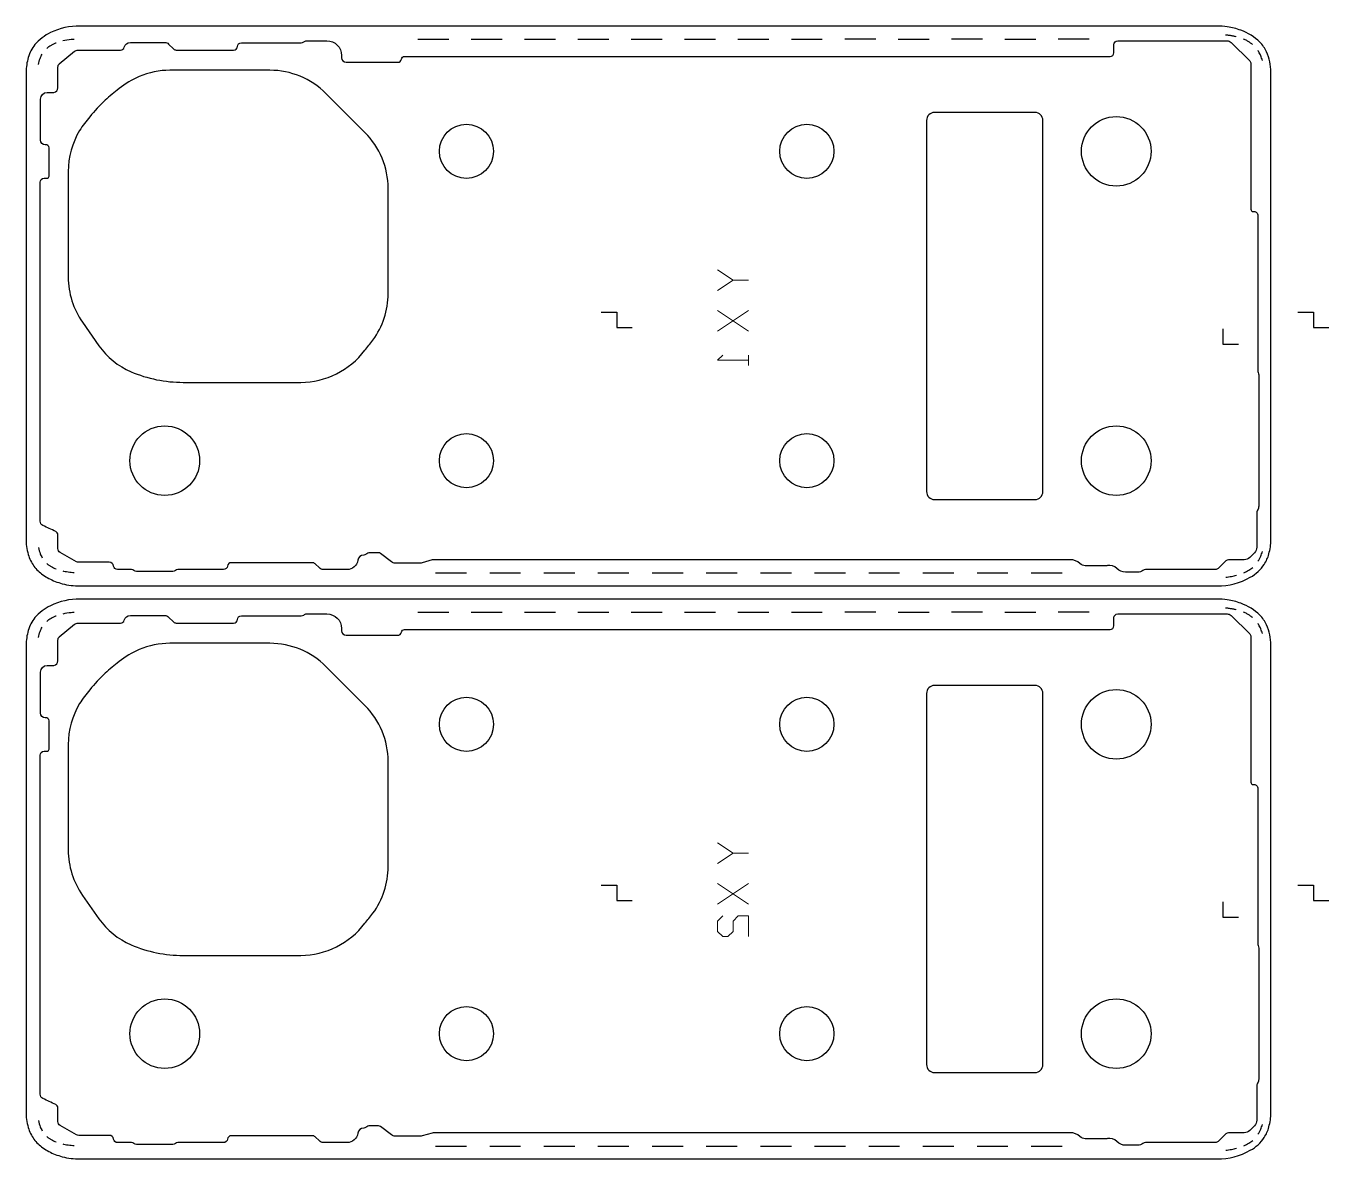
# Model space of a CAD drawing. Header units: millimetres. Extents: x 4479 to 4647, y 1529 to 1675.
import ezdxf

# ---------------------------------------------------------------- set-up
doc = ezdxf.new("R2010")
doc.units = ezdxf.units.MM
for name, color, linetype, lineweight in [('D401', 1, 'Continuous', 25), ('D402', 5, 'Continuous', 25), ('D403', 3, 'Continuous', 25)]:
    doc.layers.add(name, color=color, linetype=linetype, lineweight=lineweight)

msp = doc.modelspace()

# ---------------------------------------------------------------- linework, layer by layer
at = {"layer": 'D401', "color": 3}
for points in [[(4488.37, 1633.79, 0.140212), (4492.53, 1630.42, 0.101021), (4499.28, 1629.05), (4514.46, 1629.05, 0.232428), (4522.75, 1633.19, 0.018852), (4523.8, 1634.5, 0.158845), (4525.76, 1640.52), (4525.76, 1654.12, 0.198912), (4522.77, 1661.35), (4517.72, 1666.4, 0.198912), (4510.49, 1669.4), (4497.56, 1669.4, 0.100245), (4493.58, 1668.59, 0.069191), (4490.98, 1667.02, 0.024477), (4489.2, 1665.51, 0.030781), (4487.19, 1663.38, 0.038256), (4485.88, 1661.6, 0.136381), (4484.41, 1656.32), (4484.41, 1642.67, 0.153915), (4486.26, 1636.81)], [(4609.39, 1663.94), (4596.39, 1663.94, 0.414214), (4595.37, 1662.92), (4595.37, 1614.92, 0.414214), (4596.39, 1613.9), (4609.39, 1613.9, 0.414214), (4610.41, 1614.92), (4610.41, 1662.92, 0.414214)], [(4488.37, 1559.71, 0.140212), (4492.53, 1556.34, 0.101021), (4499.28, 1554.96), (4514.46, 1554.96, 0.232428), (4522.75, 1559.11, 0.018852), (4523.8, 1560.41, 0.158845), (4525.76, 1566.44), (4525.76, 1580.04, 0.198912), (4522.77, 1587.27), (4517.72, 1592.32, 0.198912), (4510.49, 1595.31), (4497.56, 1595.31, 0.100245), (4493.58, 1594.51, 0.069191), (4490.98, 1592.94, 0.024477), (4489.2, 1591.43, 0.030781), (4487.19, 1589.3, 0.038256), (4485.88, 1587.51, 0.136381), (4484.41, 1582.24), (4484.41, 1568.59, 0.153915), (4486.26, 1562.72)], [(4609.39, 1589.86), (4596.39, 1589.86, 0.414214), (4595.37, 1588.84), (4595.37, 1540.84, 0.414214), (4596.39, 1539.82), (4609.39, 1539.82, 0.414214), (4610.41, 1540.84), (4610.41, 1588.84, 0.414214)]]:
    msp.add_lwpolyline(points, format="xyb", close=True, dxfattribs=at)
for centre, radius in [((4535.89, 1658.92), 3.5), ((4579.89, 1658.92), 3.5), ((4619.89, 1658.92), 4.5), ((4496.89, 1618.92), 4.5), ((4535.89, 1618.92), 3.5), ((4579.89, 1618.92), 3.5), ((4619.89, 1618.92), 4.5), ((4535.89, 1584.84), 3.5), ((4579.89, 1584.84), 3.5), ((4619.89, 1584.84), 4.5), ((4496.89, 1544.84), 4.5), ((4535.89, 1544.84), 3.5), ((4579.89, 1544.84), 3.5), ((4619.89, 1544.84), 4.5)]:
    msp.add_circle(centre, radius, dxfattribs=at)
at = {"layer": 'D402', "color": 3}
for p, q in [((4529.59, 1673.42), (4533.59, 1673.42)), ((4536.49, 1673.42), (4540.49, 1673.42)), ((4543.39, 1673.42), (4547.39, 1673.42)), ((4550.29, 1673.42), (4554.29, 1673.42)), ((4557.19, 1673.42), (4561.19, 1673.42)), ((4564.09, 1673.42), (4568.09, 1673.42)), ((4570.99, 1673.42), (4574.99, 1673.42)), ((4577.89, 1673.42), (4581.89, 1673.42)), ((4588.79, 1673.42), (4584.79, 1673.42)), ((4591.69, 1673.42), (4595.69, 1673.42)), ((4602.59, 1673.42), (4598.59, 1673.42)), ((4605.49, 1673.42), (4609.49, 1673.42)), ((4616.39, 1673.42), (4612.39, 1673.42)), ((4531.89, 1604.41), (4535.89, 1604.41)), ((4538.89, 1604.41), (4542.89, 1604.41)), ((4545.89, 1604.41), (4549.89, 1604.41)), ((4552.89, 1604.41), (4556.89, 1604.41)), ((4559.89, 1604.41), (4563.89, 1604.41)), ((4566.89, 1604.41), (4570.89, 1604.41)), ((4573.89, 1604.41), (4577.89, 1604.41)), ((4580.89, 1604.41), (4584.89, 1604.41)), ((4587.89, 1604.41), (4591.89, 1604.41)), ((4594.89, 1604.41), (4598.89, 1604.41)), ((4601.89, 1604.41), (4605.89, 1604.41)), ((4608.89, 1604.41), (4612.89, 1604.41)), ((4529.59, 1599.34), (4533.59, 1599.34)), ((4536.49, 1599.34), (4540.49, 1599.34)), ((4543.39, 1599.34), (4547.39, 1599.34)), ((4550.29, 1599.34), (4554.29, 1599.34)), ((4557.19, 1599.34), (4561.19, 1599.34)), ((4564.09, 1599.34), (4568.09, 1599.34)), ((4570.99, 1599.34), (4574.99, 1599.34)), ((4577.89, 1599.34), (4581.89, 1599.34)), ((4588.79, 1599.34), (4584.79, 1599.34)), ((4591.69, 1599.34), (4595.69, 1599.34)), ((4602.59, 1599.34), (4598.59, 1599.34)), ((4605.49, 1599.34), (4609.49, 1599.34)), ((4616.39, 1599.34), (4612.39, 1599.34)), ((4531.89, 1530.32), (4535.89, 1530.32)), ((4538.89, 1530.32), (4542.89, 1530.32)), ((4545.89, 1530.32), (4549.89, 1530.32)), ((4552.89, 1530.32), (4556.89, 1530.32)), ((4559.89, 1530.32), (4563.89, 1530.32)), ((4566.89, 1530.32), (4570.89, 1530.32)), ((4573.89, 1530.32), (4577.89, 1530.32)), ((4580.89, 1530.32), (4584.89, 1530.32)), ((4587.89, 1530.32), (4591.89, 1530.32)), ((4594.89, 1530.32), (4598.89, 1530.32)), ((4601.89, 1530.32), (4605.89, 1530.32)), ((4608.89, 1530.32), (4612.89, 1530.32))]:
    msp.add_line(p, q, dxfattribs=at)
for points in [[(4639.89, 1666.22), (4639.88, 1669.16, 0.104475), (4639.32, 1671.78, 0.082244), (4638.45, 1673.04, 0.108731), (4636.01, 1674.56, 0.054654), (4634.24, 1675.02, 0.035662), (4632.92, 1675.11), (4575.23, 1675.11), (4541.91, 1675.11), (4501.34, 1675.11), (4485.93, 1675.11, 0.115796), (4482.12, 1674.26, 0.107459), (4480.1, 1672.71, 0.096255), (4479.25, 1671.06, 0.068736), (4478.96, 1669.14), (4478.96, 1608.9, 0.07333), (4479.24, 1606.79, 0.085486), (4479.98, 1605.29, 0.07961), (4481.14, 1604.17, 0.060952), (4482.72, 1603.32, 0.029199), (4483.64, 1603.02, 0.065284), (4485.93, 1602.73), (4492.31, 1602.73), (4519.06, 1602.73), (4529.92, 1602.73), (4553.35, 1602.73), (4572.97, 1602.73), (4591.88, 1602.73), (4612.58, 1602.73), (4624.47, 1602.73), (4630.65, 1602.73), (4632.93, 1602.73, 0.13374), (4637.22, 1603.85, 0.118618), (4639.02, 1605.52, 0.073857), (4639.62, 1606.86, 0.064896), (4639.88, 1608.7), (4639.89, 1657.56)], [(4639.89, 1592.14), (4639.88, 1595.08, 0.104475), (4639.32, 1597.7, 0.082244), (4638.45, 1598.96, 0.108731), (4636.01, 1600.48, 0.054654), (4634.24, 1600.94, 0.035662), (4632.92, 1601.03), (4575.23, 1601.03), (4541.91, 1601.03), (4501.34, 1601.03), (4485.93, 1601.03, 0.115796), (4482.12, 1600.17, 0.107459), (4480.1, 1598.63, 0.096255), (4479.25, 1596.98, 0.068736), (4478.96, 1595.05), (4478.96, 1534.81, 0.07333), (4479.24, 1532.7, 0.085486), (4479.98, 1531.21, 0.07961), (4481.14, 1530.09, 0.060952), (4482.72, 1529.24, 0.029199), (4483.64, 1528.94, 0.065284), (4485.93, 1528.65), (4492.31, 1528.65), (4519.06, 1528.65), (4529.92, 1528.65), (4553.35, 1528.65), (4572.97, 1528.65), (4591.88, 1528.65), (4612.58, 1528.65), (4624.47, 1528.65), (4630.65, 1528.65), (4632.93, 1528.65, 0.13374), (4637.22, 1529.77, 0.118618), (4639.02, 1531.43, 0.073857), (4639.62, 1532.78, 0.064896), (4639.88, 1534.62), (4639.89, 1583.47)]]:
    msp.add_lwpolyline(points, format="xyb", dxfattribs=at)
for points in [[(4643.38, 1638.12), (4645.38, 1638.12), (4645.38, 1636.12), (4647.38, 1636.12)], [(4643.38, 1564.04), (4645.38, 1564.04), (4645.38, 1562.04), (4647.38, 1562.04)]]:
    msp.add_lwpolyline(points, dxfattribs=at)
for points, knots in [([(4482.85, 1672.92), (4482.73, 1672.88), (4482.51, 1672.79), (4482.19, 1672.62), (4481.95, 1672.47), (4481.77, 1672.33), (4481.68, 1672.25), (4481.64, 1672.21)], [0, 0, 0, 0, 0.264843, 0.515657, 0.758174, 0.878687, 1, 1, 1, 1]), ([(4485.18, 1673.39), (4485.05, 1673.38), (4484.55, 1673.33), (4484.06, 1673.26), (4483.7, 1673.18)], [0, 0, 0, 0, 0.265916, 1, 1, 1, 1]), ([(4635.41, 1673.72), (4635.4, 1673.72), (4635.26, 1673.76), (4634.97, 1673.82), (4634.53, 1673.89), (4634.21, 1673.93), (4634.04, 1673.95), (4634.03, 1673.95)], [0, 0, 0, 0, 0.023789, 0.31776, 0.637567, 0.987204, 1, 1, 1, 1]), ([(4637.49, 1672.71), (4637.46, 1672.74), (4637.39, 1672.81), (4637.26, 1672.91), (4637.11, 1673.02), (4636.94, 1673.13), (4636.76, 1673.23), (4636.57, 1673.32), (4636.43, 1673.37), (4636.36, 1673.4)], [0, 0, 0, 0, 0.10072, 0.239348, 0.382143, 0.530505, 0.685944, 0.849921, 1, 1, 1, 1]), ([(4480.56, 1670.14), (4480.61, 1670.41), (4480.69, 1670.67), (4480.85, 1671.11), (4480.94, 1671.3), (4481.04, 1671.47)], [0, 0, 0, 0, 0.540662, 0.540662, 1, 1, 1, 1]), ([(4638.78, 1670.68), (4638.72, 1670.87), (4638.66, 1671.07), (4638.5, 1671.44), (4638.41, 1671.62), (4638.28, 1671.84), (4638.25, 1671.88), (4638.21, 1671.92)], [0, 0, 0, 0, 0.440815, 0.440815, 0.88163, 0.88163, 1, 1, 1, 1]), ([(4480.56, 1607.71), (4480.61, 1607.41), (4480.69, 1607.14), (4480.86, 1606.7), (4480.95, 1606.53), (4481.05, 1606.37)], [0, 0, 0, 0, 0.583544, 0.583544, 1, 1, 1, 1]), ([(4638.21, 1605.92), (4638.36, 1606.13), (4638.47, 1606.35), (4638.65, 1606.77), (4638.72, 1606.96), (4638.78, 1607.16)], [0, 0, 0, 0, 0.548674, 0.548674, 1, 1, 1, 1]), ([(4481.64, 1605.63), (4481.73, 1605.55), (4481.91, 1605.41), (4482.31, 1605.16), (4482.63, 1605), (4482.85, 1604.92)], [0, 0, 0, 0, 0.247658, 0.49555, 1, 1, 1, 1]), ([(4636.37, 1604.43), (4636.49, 1604.48), (4636.7, 1604.58), (4637.01, 1604.75), (4637.28, 1604.93), (4637.45, 1605.06), (4637.53, 1605.13)], [0, 0, 0, 0, 0.275833, 0.531695, 0.771795, 1, 1, 1, 1]), ([(4483.72, 1604.67), (4483.76, 1604.66), (4483.92, 1604.63), (4484.21, 1604.57), (4484.6, 1604.52), (4484.93, 1604.49), (4485.13, 1604.47), (4485.18, 1604.47)], [0, 0, 0, 0, 0.090047, 0.345267, 0.613497, 0.893356, 1, 1, 1, 1]), ([(4634.04, 1603.86), (4634.16, 1603.87), (4634.41, 1603.9), (4634.77, 1603.96), (4635.11, 1604.02), (4635.32, 1604.08), (4635.43, 1604.1)], [0, 0, 0, 0, 0.271335, 0.528449, 0.771366, 1, 1, 1, 1]), ([(4482.85, 1598.84), (4482.73, 1598.8), (4482.51, 1598.7), (4482.19, 1598.54), (4481.95, 1598.38), (4481.77, 1598.24), (4481.68, 1598.17), (4481.64, 1598.13)], [0, 0, 0, 0, 0.264843, 0.515657, 0.758174, 0.878687, 1, 1, 1, 1]), ([(4485.18, 1599.3), (4485.05, 1599.29), (4484.55, 1599.25), (4484.06, 1599.17), (4483.7, 1599.1)], [0, 0, 0, 0, 0.265916, 1, 1, 1, 1]), ([(4635.41, 1599.64), (4635.4, 1599.64), (4635.26, 1599.67), (4634.97, 1599.73), (4634.53, 1599.81), (4634.21, 1599.85), (4634.04, 1599.86), (4634.03, 1599.86)], [0, 0, 0, 0, 0.023789, 0.31776, 0.637567, 0.987204, 1, 1, 1, 1]), ([(4637.49, 1598.63), (4637.46, 1598.66), (4637.39, 1598.72), (4637.26, 1598.83), (4637.11, 1598.94), (4636.94, 1599.04), (4636.76, 1599.14), (4636.57, 1599.24), (4636.43, 1599.29), (4636.36, 1599.32)], [0, 0, 0, 0, 0.10072, 0.239348, 0.382143, 0.530505, 0.685944, 0.849921, 1, 1, 1, 1]), ([(4480.56, 1596.05), (4480.61, 1596.33), (4480.69, 1596.59), (4480.85, 1597.03), (4480.94, 1597.22), (4481.04, 1597.39)], [0, 0, 0, 0, 0.540662, 0.540662, 1, 1, 1, 1]), ([(4638.78, 1596.6), (4638.72, 1596.79), (4638.66, 1596.98), (4638.5, 1597.35), (4638.41, 1597.54), (4638.28, 1597.75), (4638.25, 1597.8), (4638.21, 1597.84)], [0, 0, 0, 0, 0.440815, 0.440815, 0.88163, 0.88163, 1, 1, 1, 1]), ([(4480.56, 1533.62), (4480.61, 1533.33), (4480.69, 1533.05), (4480.86, 1532.62), (4480.95, 1532.44), (4481.05, 1532.28)], [0, 0, 0, 0, 0.583544, 0.583544, 1, 1, 1, 1]), ([(4638.21, 1531.83), (4638.36, 1532.04), (4638.47, 1532.26), (4638.65, 1532.68), (4638.72, 1532.88), (4638.78, 1533.08)], [0, 0, 0, 0, 0.548674, 0.548674, 1, 1, 1, 1]), ([(4481.64, 1531.55), (4481.73, 1531.47), (4481.91, 1531.33), (4482.31, 1531.07), (4482.63, 1530.92), (4482.85, 1530.84)], [0, 0, 0, 0, 0.247658, 0.49555, 1, 1, 1, 1]), ([(4636.37, 1530.34), (4636.49, 1530.39), (4636.7, 1530.5), (4637.01, 1530.67), (4637.28, 1530.85), (4637.45, 1530.98), (4637.53, 1531.04)], [0, 0, 0, 0, 0.275833, 0.531695, 0.771795, 1, 1, 1, 1]), ([(4483.72, 1530.59), (4483.76, 1530.58), (4483.92, 1530.54), (4484.21, 1530.49), (4484.6, 1530.43), (4484.93, 1530.4), (4485.13, 1530.39), (4485.18, 1530.39)], [0, 0, 0, 0, 0.090047, 0.345267, 0.613497, 0.893356, 1, 1, 1, 1]), ([(4634.04, 1529.78), (4634.16, 1529.79), (4634.41, 1529.82), (4634.77, 1529.88), (4635.11, 1529.94), (4635.32, 1529.99), (4635.43, 1530.02)], [0, 0, 0, 0, 0.271335, 0.528449, 0.771366, 1, 1, 1, 1])]:
    msp.add_open_spline(points, degree=3, knots=knots, dxfattribs=at)
at = {"layer": 'D403', "color": 3}
for p, q in [((4639.89, 1657.56), (4639.89, 1666.22)), ((4639.89, 1583.47), (4639.89, 1592.14))]:
    msp.add_line(p, q, dxfattribs=at)
for points in [[(4629.39, 1604.85), (4623.65, 1604.85, 0.176793), (4623.34, 1604.73, -0.175648), (4622.69, 1604.5), (4621.09, 1604.5, -0.2069), (4619.98, 1604.98, 0.265351), (4618.74, 1605.35, -0.056522), (4618.6, 1605.34), (4615.89, 1605.34, -0.193631), (4615.18, 1605.62, 0.193318), (4613.93, 1606.12), (4531.74, 1606.12, 0.068801), (4531.46, 1606.09), (4530.17, 1605.72, -0.068733), (4529.89, 1605.68), (4526.69, 1605.68, -0.162513), (4526.2, 1605.84), (4524.79, 1606.93, 0.15397), (4524.51, 1607.01), (4523.39, 1607.01, 0.130806), (4523.14, 1606.95, -0.00234), (4522.85, 1606.78, -0.12122), (4522.61, 1606.72, 0.365118), (4521.85, 1606.04, -0.373079), (4520.46, 1604.85), (4517.39, 1604.85, -0.196703), (4516.89, 1605.05), (4516.34, 1605.59, 0.195696), (4515.99, 1605.73), (4505.48, 1605.73, 0.384333), (4504.99, 1605.3, -0.384107), (4504.49, 1604.85), (4498.59, 1604.85, 0.182374), (4498.26, 1604.72, -0.181867), (4497.93, 1604.6), (4493.25, 1604.6, -0.180315), (4492.91, 1604.72, 0.181087), (4492.59, 1604.85), (4490.79, 1604.85, -0.373165), (4490.28, 1605.28, 0.373601), (4489.7, 1605.78), (4487.14, 1605.78), (4485.77, 1605.78, -0.126234), (4485.46, 1605.86), (4483.38, 1607.04, -0.267099), (4483.08, 1607.57), (4483.08, 1609.32, 0.291462), (4482.79, 1609.77, 0.000019), (4481.13, 1610.54, -0.291485), (4480.78, 1611.09), (4480.78, 1654.92, -0.414213), (4481.29, 1655.43), (4481.64, 1655.43, 0.414216), (4481.93, 1655.72), (4481.93, 1659.38, 0.453814), (4481.48, 1659.76, -0.019392), (4481.44, 1659.76, -0.414212), (4480.83, 1660.37), (4480.83, 1665.67, -0.41421), (4481.69, 1666.53), (4482.53, 1666.53, 0.395411), (4483.08, 1667.12), (4483.08, 1669.82, -0.222089), (4483.26, 1670.21), (4485.23, 1671.85, -0.173687), (4485.69, 1672.01), (4487.14, 1672.01), (4491.17, 1672.01, 0.345922), (4491.65, 1672.38, -0.345447), (4492.44, 1673), (4496.89, 1673, -0.196881), (4497.39, 1672.79), (4498.04, 1672.15, 0.195789), (4498.38, 1672.01), (4505.79, 1672.01, 0.399037), (4506.28, 1672.47, -0.398624), (4506.79, 1672.95), (4514.54, 1672.95, 0.17234), (4514.85, 1673.06, -0.172498), (4515.24, 1673.2), (4517.84, 1673.2, -0.413412), (4519.75, 1671.31), (4519.75, 1671.02, 0.413731), (4520.34, 1670.43), (4527, 1670.43, 0.365371), (4527.48, 1670.84, -0.36576), (4527.89, 1671.18), (4619.09, 1671.18, 0.413689), (4619.58, 1671.66), (4619.58, 1672.69, -0.412825), (4620.09, 1673.2), (4629.39, 1673.2), (4634.24, 1673.2, -0.194552), (4634.73, 1672.99), (4637.16, 1670.6, -0.191616), (4637.3, 1670.25), (4637.3, 1651.42, 0.414214), (4637.59, 1651.13), (4637.69, 1651.13, -0.414214), (4638.2, 1650.62), (4638.2, 1630.62, 0.079557), (4638.25, 1630.31, -0.079557), (4638.3, 1630), (4638.3, 1613.02, -0.127009), (4638.17, 1612.53, 0.127012), (4638.05, 1612.05), (4638.05, 1607.72, -0.199888), (4637.75, 1607.01), (4637.15, 1606.42, -0.197195), (4636.44, 1606.12), (4634.61, 1606.12, 0.195629), (4633.92, 1605.84), (4633.05, 1604.99, -0.19574), (4632.69, 1604.85)], [(4629.39, 1530.76), (4623.65, 1530.76, 0.176793), (4623.34, 1530.65, -0.175648), (4622.69, 1530.41), (4621.09, 1530.41, -0.2069), (4619.98, 1530.9, 0.265351), (4618.74, 1531.27, -0.056522), (4618.6, 1531.25), (4615.89, 1531.25, -0.193631), (4615.18, 1531.54, 0.193318), (4613.93, 1532.04), (4531.74, 1532.04, 0.068801), (4531.46, 1532), (4530.17, 1531.64, -0.068733), (4529.89, 1531.6), (4526.69, 1531.6, -0.162513), (4526.2, 1531.76), (4524.79, 1532.84, 0.15397), (4524.51, 1532.93), (4523.39, 1532.93, 0.130806), (4523.14, 1532.87, -0.00234), (4522.85, 1532.7, -0.12122), (4522.61, 1532.63, 0.365118), (4521.85, 1531.96, -0.373079), (4520.46, 1530.76), (4517.39, 1530.76, -0.196703), (4516.89, 1530.97), (4516.34, 1531.51, 0.195696), (4515.99, 1531.65), (4505.48, 1531.65, 0.384333), (4504.99, 1531.21, -0.384107), (4504.49, 1530.76), (4498.59, 1530.76, 0.182374), (4498.26, 1530.64, -0.181867), (4497.93, 1530.51), (4493.25, 1530.51, -0.180315), (4492.91, 1530.64, 0.181087), (4492.59, 1530.76), (4490.79, 1530.76, -0.373165), (4490.28, 1531.2, 0.373601), (4489.7, 1531.7), (4487.14, 1531.7), (4485.77, 1531.7, -0.126234), (4485.46, 1531.77), (4483.38, 1532.96, -0.267099), (4483.08, 1533.49), (4483.08, 1535.24, 0.291462), (4482.79, 1535.68, 0.000019), (4481.13, 1536.46, -0.291485), (4480.78, 1537.01), (4480.78, 1580.84, -0.414213), (4481.29, 1581.35), (4481.64, 1581.35, 0.414216), (4481.93, 1581.64), (4481.93, 1585.29, 0.453814), (4481.48, 1585.68, -0.019392), (4481.44, 1585.68, -0.414212), (4480.83, 1586.29), (4480.83, 1591.59, -0.41421), (4481.69, 1592.45), (4482.53, 1592.45, 0.395411), (4483.08, 1593.04), (4483.08, 1595.74, -0.222089), (4483.26, 1596.13), (4485.23, 1597.77, -0.173687), (4485.69, 1597.93), (4487.14, 1597.93), (4491.17, 1597.93, 0.345922), (4491.65, 1598.3, -0.345447), (4492.44, 1598.91), (4496.89, 1598.91, -0.196881), (4497.39, 1598.71), (4498.04, 1598.07, 0.195789), (4498.38, 1597.93), (4505.79, 1597.93, 0.399037), (4506.28, 1598.39, -0.398624), (4506.79, 1598.86), (4514.54, 1598.86, 0.17234), (4514.85, 1598.97, -0.172498), (4515.24, 1599.11), (4517.84, 1599.11, -0.413412), (4519.75, 1597.23), (4519.75, 1596.93, 0.413731), (4520.34, 1596.35), (4527, 1596.35, 0.365371), (4527.48, 1596.75, -0.36576), (4527.89, 1597.09), (4619.09, 1597.09, 0.413689), (4619.58, 1597.58), (4619.58, 1598.61, -0.412825), (4620.09, 1599.11), (4629.39, 1599.11), (4634.24, 1599.11, -0.194552), (4634.73, 1598.91), (4637.16, 1596.52, -0.191616), (4637.3, 1596.17), (4637.3, 1577.34, 0.414214), (4637.59, 1577.05), (4637.69, 1577.05, -0.414214), (4638.2, 1576.54), (4638.2, 1556.54, 0.079557), (4638.25, 1556.23, -0.079557), (4638.3, 1555.91), (4638.3, 1538.94, -0.127009), (4638.17, 1538.45, 0.127012), (4638.05, 1537.97), (4638.05, 1533.64, -0.199888), (4637.75, 1532.93), (4637.15, 1532.33, -0.197195), (4636.44, 1532.04), (4634.61, 1532.04, 0.195629), (4633.92, 1531.76), (4633.05, 1530.91, -0.19574), (4632.69, 1530.76)]]:
    msp.add_lwpolyline(points, format="xyb", close=True, dxfattribs=at)
at = {"layer": 'D403', "color": 3, "lineweight": 0}
for points in [[(4568.36, 1643.58), (4570.36, 1642.25), (4572.36, 1642.25)], [(4570.36, 1642.25), (4568.36, 1640.91)], [(4572.36, 1638.33), (4568.36, 1635.67)], [(4568.36, 1638.33), (4572.36, 1635.67)], [(4569.03, 1632.56), (4568.36, 1631.9)], [(4572.36, 1632.56), (4572.36, 1631.23)], [(4568.36, 1631.9), (4572.36, 1631.9)], [(4568.36, 1569.5), (4570.36, 1568.16), (4572.36, 1568.16)], [(4570.36, 1568.16), (4568.36, 1566.83)], [(4572.36, 1564.25), (4568.36, 1561.59)], [(4568.36, 1564.25), (4572.36, 1561.59)], [(4569.03, 1560.06), (4568.36, 1559.39)], [(4570.36, 1559.39), (4571.03, 1560.06)], [(4571.03, 1560.06), (4572.36, 1560.06)], [(4572.36, 1560.06), (4572.36, 1557.39)], [(4568.36, 1559.39), (4568.36, 1558.06)], [(4568.36, 1558.06), (4569.03, 1557.39)], [(4569.69, 1557.39), (4570.36, 1558.06)], [(4570.36, 1558.06), (4570.36, 1559.39)], [(4569.03, 1557.39), (4569.69, 1557.39)]]:
    msp.add_lwpolyline(points, dxfattribs=at)
at = {"layer": 'D403', "color": 3}
for points in [[(4553.32, 1638.12), (4555.32, 1638.12), (4555.32, 1636.12), (4557.32, 1636.12)], [(4635.69, 1633.96), (4633.69, 1633.96), (4633.69, 1635.96)], [(4553.32, 1564.04), (4555.32, 1564.04), (4555.32, 1562.04), (4557.32, 1562.04)], [(4635.69, 1559.88), (4633.69, 1559.88), (4633.69, 1561.88)]]:
    msp.add_lwpolyline(points, dxfattribs=at)

doc.saveas('drawing.dxf')
